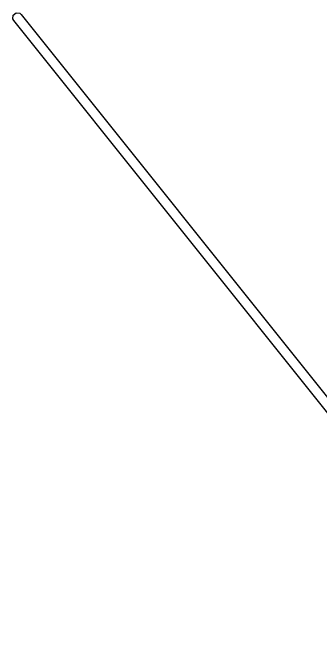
# Model space of a CAD drawing. Extents: x 50.8 to 101.6, y -101.6 to -50.8.
# Drawn here: x 67.52 to 70.7, y -72.27 to -65.61 of the extents above; entities that cross this region are included whole.
import ezdxf

# ---------------------------------------------------------------- set-up
doc = ezdxf.new("R2010")
doc.units = 0
doc.layers.add('BLACK', color=7, linetype='CONTINUOUS')

msp = doc.modelspace()

# ---------------------------------------------------------------- linework, layer by layer
at = {"layer": 'BLACK', "linetype": 'CONTINUOUS'}
for p, q in [((67.520226, -65.634838), (67.550132, -65.610962)), ((67.550132, -65.610962), (67.588162, -65.615226)), ((67.588162, -65.615226), (67.603075, -65.627804)), ((67.603075, -65.627804), (72.865075, -72.218804)), ((67.515962, -65.672868), (67.520226, -65.634838)), ((67.524925, -65.690196), (67.515962, -65.672868)), ((72.776, -72.267511), (67.524925, -65.690196))]:
    msp.add_line(p, q, dxfattribs=at)

doc.saveas('drawing.dxf')
